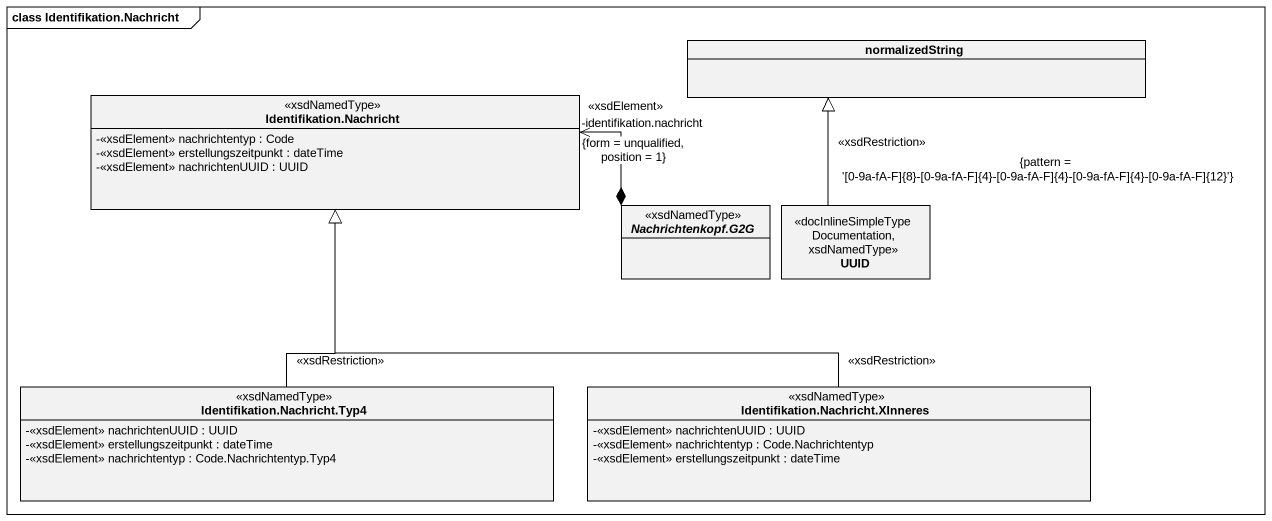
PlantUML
@startuml
mainframe class Identifikation.Nachricht
hide circle
hide empty members
skinparam classAttributeIconSize 0
class normalizedString
class "Identifikation.Nachricht" as Identifikation_Nachricht <<xsdNamedType>> {
  -<<xsdElement>> nachrichtentyp : Code
  -<<xsdElement>> erstellungszeitpunkt : dateTime
  -<<xsdElement>> nachrichtenUUID : UUID
}
abstract class "Nachrichtenkopf.G2G" as Nachrichtenkopf_G2G <<xsdNamedType>>
class UUID <<docInlineSimpleTypeDocumentation, xsdNamedType>>
class "Identifikation.Nachricht.Typ4" as Identifikation_Nachricht_2 <<xsdNamedType>> {
  -<<xsdElement>> nachrichtenUUID : UUID
  -<<xsdElement>> erstellungszeitpunkt : dateTime
  -<<xsdElement>> nachrichtentyp : Code.Nachrichtentyp.Typ4
}
class "Identifikation.Nachricht.XInneres" as Identifikation_Nachricht_3 <<xsdNamedType>> {
  -<<xsdElement>> nachrichtenUUID : UUID
  -<<xsdElement>> nachrichtentyp : Code.Nachrichtentyp
  -<<xsdElement>> erstellungszeitpunkt : dateTime
}
Nachrichtenkopf_G2G *-left-> "-identifikation.nachricht\n<<xsdElement>>\n{form = unqualified, position = 1}" Identifikation_Nachricht
UUID -up-|> normalizedString : <<xsdRestriction>>\n{pattern = '[0-9a-fA-F]{8}-[0-9a-fA-F]{4}-[0-9a-fA-F]{4}-[0-9a-fA-F]{4}-[0-9a-fA-F]{12}'}
Identifikation_Nachricht_2 -up-|> Identifikation_Nachricht : <<xsdRestriction>>
Identifikation_Nachricht_3 -left-|> Identifikation_Nachricht : <<xsdRestriction>>
@enduml
